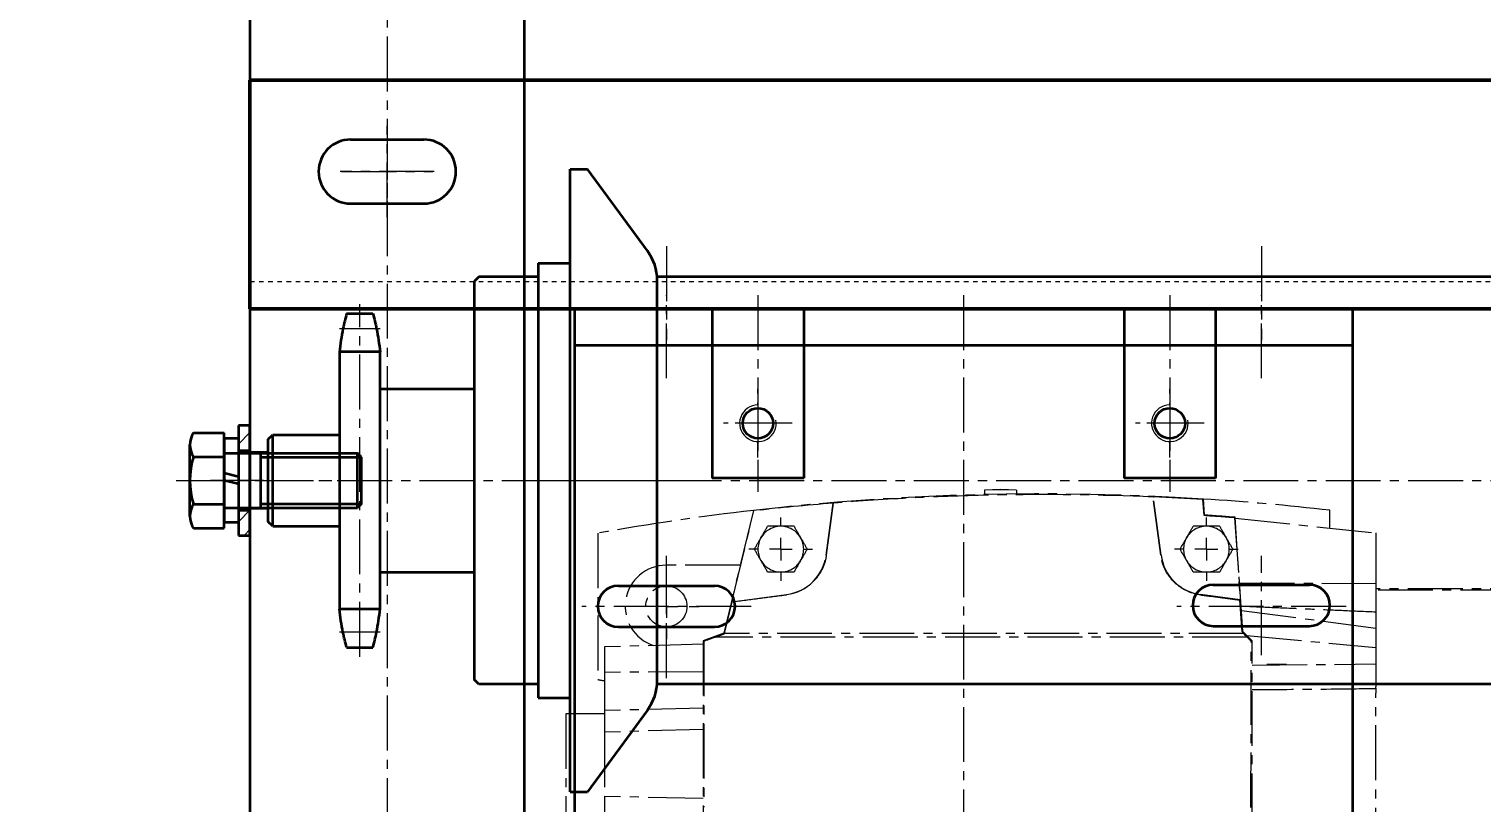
# Model space of a CAD drawing. Header units: millimetres. Extents: x -67280 to 67280, y -47520 to 47520.
# Drawn here: x -47870.2 to -47552.8, y -14515.3 to -14346.2 of the extents above; entities that cross this region are included whole.
import ezdxf

# ---------------------------------------------------------------- set-up
doc = ezdxf.new("R2010")
doc.units = ezdxf.units.MM
doc.linetypes.add('点画线', pattern=[18, 12, -2, 2, -2])
doc.linetypes.add('虚线', pattern=[2, 1, -1])
doc.layers.get('0').update_dxf_attribs({"lineweight": 35})
for name, color, linetype, lineweight in [('CDRAFT0', 7, 'Continuous', 35), ('EB0', 7, 'Continuous', 35), ('EB0_1', 7, 'Continuous', 35), ('中心线层', 1, '点画线', 18), ('尺寸线层', 4, 'Continuous', 18), ('粗实线层', 7, 'Continuous', 35), ('细实线层', 3, 'Continuous', 18), ('虚线层', 100, '虚线', 18)]:
    doc.layers.add(name, color=color, linetype=linetype, lineweight=lineweight)
doc.styles.add('标准', font='', dxfattribs={"width": 0.667})
doc.styles.get('标准').set_extended_font_data('宋体')
doc.dimstyles.new('标准', dxfattribs={"dimscale": 160, "dimtxt": 2, "dimasz": 1, "dimexe": 1, "dimexo": 0, "dimgap": 1, "dimtad": 1, "dimdec": 1, "dimdsep": 46, "dimtxsty": '标准', "dimblk": '_CAXARROW', "dimcen": 0, "dimdle": 2, "dimaunit": 1, "dimadec": 0, "dimazin": 2, "dimtfac": 0.707107, "dimtdec": 3, "dimtmove": 0, "dimatfit": 3, "dimfxl": 0, "dimfrac": 2, "dimtolj": 1, "dimarcsym": 0})

# ---------------------------------------------------------------- blocks, each defined once
blk = doc.blocks.new('*X502')
at = {"layer": '尺寸线层', "linetype": 'Continuous', "lineweight": 18}
for points in [[(-51183.27, -14032.31), (-51163.27, -14192.31), (-51203.27, -14192.31)], [(-51183.27, -18397.31), (-51163.27, -18237.31), (-51203.27, -18237.31)]]:
    blk.add_hatch(color=0, dxfattribs=at).paths.add_polyline_path(points, flags=0)
at = {"layer": '尺寸线层', "color": 0}
for p, q in [((-46007.99, -14032.31), (-51343.27, -14032.31)), ((-46007.99, -18397.31), (-51343.27, -18397.31))]:
    blk.add_line(p, q, dxfattribs=at)
at = {"layer": '尺寸线层', "color": 0, "linetype": 'Continuous', "lineweight": 18}
blk.add_line((-51183.27, -14032.31), (-51183.27, -18397.31), dxfattribs=at)
at = {"layer": '尺寸线层', "color": 0, "insert": (-51503.27, -16214.81), "char_height": 320, "width": 1246.0153, "attachment_point": 5, "rotation": 90, "line_spacing_factor": 1.15057, "style": '标准'}
blk.add_mtext('\\T1.1;4365', dxfattribs=at)
blk = doc.blocks.new('_CAXARROW')
blk.add_hatch(color=0).paths.add_polyline_path([(0, 0), (-1, 0.125), (-1, -0.125)], flags=0)
blk = doc.blocks.new('*X1349')
at = {"layer": 'EB0_1'}
for p, q in [((85, 120), (-85, 120)), ((-85, -120), (-85, 120)), ((85, -120), (85, 120)), ((85, 112), (-85, 112)), ((-75.5, 59.51), (-54.5, 59.51)), ((54.5, 59.71), (75.5, 59.71)), ((-75.5, 50.51), (-54.5, 50.51)), ((54.5, 50.71), (75.5, 50.71)), ((-75.5, -50.55), (-54.55, -50.55)), ((54.5, -50.55), (75.5, -50.55)), ((-75.5, -59.55), (-54.55, -59.55)), ((54.5, -59.55), (75.5, -59.55)), ((85, -112), (-85, -112)), ((85, -120), (-85, -120))]:
    blk.add_line(p, q, dxfattribs=at)
for centre, start, end in [((-75.5, 55.01), 90, 270), ((-54.5, 55.01), 270, 90), ((54.5, 55.21), 90, 270), ((75.5, 55.21), 270, 90), ((-75.5, -55.05), 90, 270), ((-54.55, -55.05), 270, 90), ((54.5, -55.05), 90, 270), ((75.5, -55.05), 270, 90)]:
    blk.add_arc(centre, 4.5, start, end, dxfattribs=at)
at = {"layer": '中心线层', "linetype": '点画线', "lineweight": 18}
for p, q in [((-65, 104.84), (-65, 123)), ((0, -123), (0, 123)), ((65, 104.84), (65, 123)), ((-65, 39.33), (-65, 66.06)), ((65, 44.33), (65, 66.06)), ((-46.5, 55), (-83.5, 55)), ((83.5, 55), (46.5, 55)), ((88, 0), (-88, 0)), ((65, -65.67), (65, -43.94)), ((-65.05, -61.72), (-65.05, -48.41)), ((-81.84, -55.05), (-46.83, -55.05)), ((46.5, -55), (83.5, -55)), ((-65, -123), (-65, -105.31)), ((65, -123), (65, -105.31))]:
    blk.add_line(p, q, dxfattribs=at)
blk = doc.blocks.new('*X1351')
at = {"layer": 'CDRAFT0', "color": 0, "linetype": 'Continuous', "lineweight": 18}
for p, q in [((0, 5), (0, 7.15)), ((-5, 0), (-7.15, 0)), ((0, 0), (-2.5, 0)), ((0, 0), (0, 2.5)), ((0, 0), (2.5, 0)), ((0, 0), (0, -2.5)), ((5, 0), (7.15, 0)), ((0, -5), (0, -7.15))]:
    blk.add_line(p, q, dxfattribs=at)
blk = doc.blocks.new('*X1354')
at = {"layer": 'CDRAFT0', "color": 0, "linetype": 'Continuous', "lineweight": 18}
for p, q in [((0, 5), (0, 6.95)), ((-5, 0), (-6.95, 0)), ((0, 0), (-2.5, 0)), ((0, 0), (0, 2.5)), ((0, 0), (2.5, 0)), ((0, 0), (0, -2.5)), ((5, 0), (6.95, 0)), ((0, -5), (0, -6.95))]:
    blk.add_line(p, q, dxfattribs=at)
blk = doc.blocks.new('*X1356')
at = {"layer": 'CDRAFT0', "color": 0, "linetype": 'Continuous', "lineweight": 18}
for p, q in [((0, 5), (0, 6.95)), ((-5, 0), (-6.95, 0)), ((0, 0), (-2.5, 0)), ((0, 0), (0, 2.5)), ((0, 0), (2.5, 0)), ((0, 0), (0, -2.5)), ((5, 0), (6.95, 0)), ((0, -5), (0, -6.95))]:
    blk.add_line(p, q, dxfattribs=at)
blk = doc.blocks.new('*X1350')
at = {"layer": '中心线层'}
for p, q in [((57.5, 80.5), (54, 80.41)), ((54, 80.41), (54.05, 80.36)), ((54, 80.41), (54, 79.43)), ((57.5, 80.45), (54.05, 80.36)), ((54.05, 79.43), (54.05, 80.36)), ((57.5, 80.45), (57.5, 80.5)), ((61, 80.41), (57.5, 80.5)), ((61, 80.36), (57.5, 80.45)), ((61, 80.36), (61, 80.41)), ((61, 80.36), (61, 79.55)), ((19.41, 66.19), (20.91, 77.57)), ((20.93, 77.55), (19.44, 66.19)), ((20.91, 77.57), (20.93, 77.55)), ((90.87, 78.88), (90.91, 78.93)), ((92.52, 66.19), (90.87, 78.88)), ((92.59, 66.19), (90.91, 78.93)), ((101.74, 78.34), (101.85, 78.46)), ((101.99, 74.82), (101.74, 78.34)), ((102.1, 74.93), (101.85, 78.46)), ((3.5, 75.97), (-2.94, 49.16)), ((-1.17, 56.01), (3.6, 75.86)), ((3.6, 75.86), (3.5, 75.97)), ((101.99, 74.82), (102.1, 74.93)), ((103.39, 74.85), (102.09, 74.98)), ((108.75, 74.46), (108.64, 74.35)), ((108.64, 74.35), (109.89, 56.44)), ((110.49, 49.51), (108.75, 74.46)), ((108.76, 74.28), (139.5, 71.05)), ((129.5, 72.1), (129.5, 76)), ((-30.5, 71), (-30.5, 39)), ((9.5, 72.5), (6.61, 72.5)), ((12.39, 72.5), (9.5, 72.5)), ((102.5, 72.5), (99.61, 72.5)), ((105.39, 72.5), (102.5, 72.5)), ((139.5, 71.05), (139.5, 60)), ((0.63, 64), (-15.5, 64)), ((19.41, 66.19), (19.44, 66.19)), ((92.52, 66.19), (92.59, 66.19)), ((9.5, 62.5), (6.61, 62.5)), ((12.39, 62.5), (9.5, 62.5)), ((102.5, 62.5), (99.61, 62.5)), ((105.39, 62.5), (102.5, 62.5)), ((-1.17, 56.01), (10.81, 57.59)), ((10.81, 57.55), (10.81, 57.59)), ((101.19, 57.59), (101.19, 57.51)), ((109.89, 56.44), (101.19, 57.59)), ((109.75, 60.14), (139.5, 60)), ((139.5, 60), (139.5, 53.94)), ((176.5, 58.86), (139.5, 58.86)), ((260, 58.53), (139.5, 58.53)), ((-2.81, 49.05), (-1.15, 55.99)), ((-1.17, 56.01), (-1.15, 55.99)), ((109.82, 56.38), (109.89, 56.44)), ((110.3, 49.42), (109.82, 56.38)), ((110.17, 54.1), (139.5, 50.27)), ((139.5, 53.94), (139.5, 50.27)), ((-2.94, 49.16), (-7.5, 47.5)), ((111.41, 48.25), (-4.89, 48.25)), ((-2.81, 49.05), (-2.94, 49.16)), ((110.67, 49.05), (-2.81, 49.05)), ((-2.81, 49.05), (-2.81, 49.05)), ((110.49, 49.51), (110.3, 49.42)), ((110.67, 49.05), (110.3, 49.42)), ((112.5, 47.5), (110.49, 49.51)), ((111.36, 48.64), (139.5, 46.01)), ((139.5, 50.27), (139.5, 46.01)), ((-7.5, 46.73), (-29, 46.16)), ((-29, 46.16), (-29, 40.58)), ((-7.5, 47.5), (-7.5, -47.5)), ((-7.31, 47.37), (-7.5, 47.5)), ((112.5, 47.5), (112.26, 47.4)), ((112.5, -47.5), (112.5, 47.5)), ((139.5, 46.01), (139.5, 42.42)), ((112.5, 42.16), (139.5, 42.42)), ((115.68, 42.4), (120.03, 42.4)), ((139.5, 42.42), (139.5, 37.4)), ((-7.5, 40.73), (-29, 40.58)), ((-29, 40.58), (-29, 32.22)), ((139.5, 37.1), (139.5, 37.4)), ((139.5, 37.1), (139.5, 36.05)), ((139.5, 37.1), (139.5, 36.99)), ((139.5, 36.99), (139.5, 36.05)), ((139.5, -36.99), (139.5, 36.05)), ((-7.5, 32.79), (-29, 32.22)), ((-29, 32.22), (-29, 27.53)), ((-29, 31.5), (-37.5, 31.5)), ((-37.5, 31.5), (-37.5, -31.5)), ((-7.5, 28.09), (-29, 27.53)), ((-29, 27.53), (-29, 13.48)), ((-29, 13.48), (-29, 9.15)), ((-7.5, 12.99), (-29, 13.48))]:
    blk.add_line(p, q, dxfattribs=at)
blk.add_lwpolyline([(111.41, 48.25), (111.04, 48.65), (110.67, 49.05)], dxfattribs=at)
blk.add_circle((-15.5, 55), 4.49, dxfattribs=at)
for centre, radius, start, end in [((66.64, -474.87), 554.44, 86.3585, 96.5387), ((66.64, -474.87), 554.33, 94.7315, 96.5301), ((66.64, -474.87), 554.33, 86.3691, 87.4903), ((66.64, -474.87), 554.44, 83.4898, 86.3604), ((66.64, -474.87), 554.44, 96.5387, 100.0901), ((66.64, -474.87), 550.83, 85.627, 86.3203), ((66.64, -474.87), 550.94, 85.6165, 86.3096), ((9.5, 67.5), 5, 150, 210), ((9.5, 67.5), 5, 90, 150), ((9.5, 67.5), 5, 30, 90), ((9.5, 67.5), 5, 330, 30), ((102.5, 67.5), 5, 150, 210), ((102.5, 67.5), 5, 90, 150), ((102.5, 67.5), 5, 30, 90), ((102.5, 67.5), 5, 330, 30), ((-15.5, 55), 9, 90, 251.9351), ((9.5, 67.5), 5, 210, 270), ((9.5, 67.5), 5, 270, 330), ((9.5, 67.5), 10, 277.5, 352.5), ((102.5, 67.5), 10, 187.5, 262.5), ((102.5, 67.5), 5, 210, 270), ((102.5, 67.5), 5, 270, 330), ((66.64, 584.87), 554.44, 259.9099, 260.0673)]:
    blk.add_arc(centre, radius, start, end, dxfattribs=at)
for points, knots in [([(90.87, 78.88), (79.21, 79.39), (67.54, 79.54), (50.04, 79.2), (44.21, 79), (32.56, 78.41), (26.74, 78.03), (20.93, 77.55)], [0, 0, 0, 0, 306.377256, 306.377256, 459.565884, 459.565884, 612.754512, 612.754512, 612.754512, 612.754512]), ([(19.44, 66.19), (19.3, 65.1), (18.99, 64.05), (18.25, 62.57), (17.97, 62.1), (17.34, 61.21), (16.98, 60.8), (15.81, 59.62), (14.93, 58.99), (13.45, 58.26), (12.93, 58.06), (11.89, 57.74), (11.36, 57.63), (10.81, 57.55)], [0, 0, 0, 0, 215.952078, 215.952078, 323.928117, 323.928117, 431.904156, 431.904156, 647.856234, 647.856234, 755.832273, 755.832273, 863.808312, 863.808312, 863.808312, 863.808312]), ([(101.19, 57.51), (100.09, 57.66), (99.04, 57.98), (97.55, 58.71), (97.08, 59), (96.19, 59.63), (95.77, 59.99), (94.6, 61.16), (93.96, 62.05), (93.23, 63.54), (93.03, 64.05), (92.71, 65.1), (92.6, 65.64), (92.52, 66.19)], [0, 0, 0, 0, 324.069924, 324.069924, 486.104886, 486.104886, 648.139848, 648.139848, 972.209772, 972.209772, 1134.244734, 1134.244734, 1296.279696, 1296.279696, 1296.279696, 1296.279696]), ([(-1.15, 55.99), (0.84, 56.25), (4.83, 56.77), (8.82, 57.29), (10.81, 57.55)], [0, 0, 0, 0, 168.009391, 336.019747, 336.019747, 336.019747, 336.019747]), ([(101.19, 57.51), (102.62, 57.32), (105.5, 56.95), (108.38, 56.57), (109.82, 56.38)], [0, 0, 0, 0, 278.358242, 556.7155, 556.7155, 556.7155, 556.7155]), ([(110.1, 55.07), (112.66, 54.96), (117.69, 54.75), (125.15, 54.44), (132.39, 54.12), (137.15, 53.91), (139.5, 53.81)], [0, 0, 0, 0, 290.693889, 573.555888, 848.586584, 1115.78662, 1115.78662, 1115.78662, 1115.78662]), ([(-4.89, 48.25), (-4.63, 48.35), (-4.37, 48.45), (-4.11, 48.55), (-3.89, 48.63), (-3.67, 48.72), (-3.46, 48.8), (-3.24, 48.88), (-3.03, 48.97), (-2.81, 49.05)], [0, 0, 0, 0, 157.227051, 157.227051, 157.227051, 287.489225, 287.489225, 287.489225, 417.751401, 417.751401, 417.751401, 417.751401]), ([(139.5, 36.99), (136.25, 36.95), (127.24, 36.85), (118.24, 36.78), (112.48, 36.73)], [0, 0, 0, 0, 247.331389, 684.56505, 684.56505, 684.56505, 684.56505])]:
    blk.add_open_spline(points, degree=3, knots=knots, dxfattribs=at)
for points in [[(3.73, 67.5), (4.2, 68.32), (4.68, 69.15), (5.17, 70)], [(5.17, 70), (5.66, 70.85), (6.14, 71.68), (6.61, 72.5)], [(12.39, 72.5), (12.86, 71.68), (13.34, 70.85), (13.83, 70)], [(13.83, 70), (14.32, 69.15), (14.8, 68.32), (15.27, 67.5)], [(96.73, 67.5), (97.2, 68.32), (97.68, 69.15), (98.17, 70)], [(98.17, 70), (98.66, 70.85), (99.14, 71.68), (99.61, 72.5)], [(105.39, 72.5), (105.86, 71.68), (106.34, 70.85), (106.83, 70)], [(106.83, 70), (107.32, 69.15), (107.8, 68.32), (108.27, 67.5)], [(5.17, 65), (4.68, 65.85), (4.2, 66.68), (3.73, 67.5)], [(15.27, 67.5), (14.8, 66.68), (14.32, 65.85), (13.83, 65)], [(98.17, 65), (97.68, 65.85), (97.2, 66.68), (96.73, 67.5)], [(108.27, 67.5), (107.8, 66.68), (107.32, 65.85), (106.83, 65)], [(6.61, 62.5), (6.14, 63.32), (5.66, 64.15), (5.17, 65)], [(13.83, 65), (13.34, 64.15), (12.86, 63.32), (12.39, 62.5)], [(99.61, 62.5), (99.14, 63.32), (98.66, 64.15), (98.17, 65)], [(106.83, 65), (106.34, 64.15), (105.86, 63.32), (105.39, 62.5)], [(-4.89, 48.25), (-5.7, 47.96), (-6.5, 47.66), (-7.31, 47.37)], [(111.41, 48.25), (111.69, 47.97), (111.97, 47.68), (112.26, 47.4)], [(-7.31, 47.37), (-7.3, 35.28), (-7.3, 23.2), (-7.3, 11.11)], [(112.24, 11.09), (112.24, 23.2), (112.25, 35.3), (112.26, 47.4)]]:
    blk.add_open_spline(points, degree=3, dxfattribs=at)
for name, p in [('*X1356', (9.5, 67.5)), ('*X1354', (102.5, 67.5)), ('*X1351', (-15.5, 55))]:
    blk.add_blockref(name, p, dxfattribs=at)
blk = doc.blocks.new('*X1359')
at = {"layer": 'EB0_1'}
blk.add_circle((0, 0), 3.32, dxfattribs=at)
at = {"layer": '中心线层', "linetype": '点画线', "lineweight": 18}
for p, q in [((0, 7), (0, -7)), ((7, 0), (-7, 0))]:
    blk.add_line(p, q, dxfattribs=at)
at = {"layer": '细实线层'}
blk.add_arc((0, 0), 4, 90, 10, dxfattribs=at)
blk = doc.blocks.new('*X1360')
at = {"layer": 'EB0_1'}
blk.add_circle((0, 0), 3.32, dxfattribs=at)
at = {"layer": '中心线层', "linetype": '点画线', "lineweight": 18}
for p, q in [((0, 7), (0, -7)), ((7, 0), (-7, 0))]:
    blk.add_line(p, q, dxfattribs=at)
at = {"layer": '细实线层'}
blk.add_arc((0, 0), 4, 90, 10, dxfattribs=at)
blk = doc.blocks.new('*X1348')
at = {"layer": 'EB0', "linetype": 'Continuous', "lineweight": 50}
for p, q in [((-574, 252.49), (-574, 202.5)), ((574, 252.49), (-574, 252.49)), ((-574, 202.5), (574, 202.49))]:
    blk.add_line(p, q, dxfattribs=at)
at = {"layer": 'EB0', "linetype": '点画线', "lineweight": 18}
for p, q in [((-550, 126.5), (-550, 203.5)), ((-545.55, 198.16), (-554.45, 198.16)), ((-590.1, 165), (-546.6, 165)), ((-573.5, 165), (-582.6, 165)), ((-572.93, 165), (592.1, 165)), ((-507, 165), (-482.02, 165)), ((-545.55, 131.83), (-554.45, 131.83))]:
    blk.add_line(p, q, dxfattribs=at)
at = {"layer": 'EB0'}
for p, q in [((-586.33, 175.39), (-579.6, 175.39)), ((-579.6, 154.61), (-579.6, 175.39)), ((-576.5, 177), (-576.5, 153)), ((-574, 177), (-576.5, 177)), ((-574, 153), (-574, 177)), ((-587.1, 157.21), (-587.1, 172.79)), ((-579.6, 174.2), (-579.6, 155.8)), ((-576.5, 174.2), (-579.6, 174.2)), ((-576.5, 174.2), (-576.5, 155.8)), ((-574, 171.5), (-576.5, 171.5)), ((-586.33, 170.2), (-579.6, 170.2)), ((-579.6, 159), (-579.6, 171)), ((-579.6, 171), (-550.5, 171)), ((-570, 171.1), (-574, 171.1)), ((-571.6, 159), (-571.6, 171)), ((-571.6, 170.1), (-549.6, 170.1)), ((-549.6, 170.1), (-550.5, 171)), ((-550.5, 159), (-550.5, 171)), ((-549.6, 159.9), (-549.6, 170.1)), ((-576.5, 165.8), (-579.6, 166.63)), ((-576.9, 164.31), (-579.6, 165.03)), ((-576.5, 164.2), (-576.9, 164.31)), ((-586.33, 159.8), (-579.6, 159.8)), ((-579.6, 159), (-550.5, 159)), ((-570, 158.9), (-574, 158.9)), ((-571.6, 159.9), (-549.6, 159.9)), ((-549.6, 159.9), (-550.5, 159)), ((-576.5, 155.8), (-579.6, 155.8)), ((-576.5, 158.5), (-574, 158.5)), ((-586.33, 154.61), (-579.6, 154.61)), ((-576.5, 153), (-574, 153))]:
    blk.add_line(p, q, dxfattribs=at)
at = {"layer": 'EB0', "linetype": 'Continuous', "lineweight": 18}
for p, q in [((-576.5, 172.97), (-574, 175.47)), ((-576.5, 156), (-574, 158.5)), ((-575.26, 153), (-574, 154.26))]:
    blk.add_line(p, q, dxfattribs=at)
at = {"layer": 'EB0', "color": 1, "linetype": '点画线', "lineweight": 18}
blk.add_line((-571, 165), (-579.5, 165), dxfattribs=at)
at = {"layer": 'EB0'}
for centre, radius, start, end in [((-582.31, 172.79), 4.79, 147.1328, 212.8672), ((-569.1, 165), 18, 163.2213, 196.7787), ((-582.31, 157.21), 4.79, 147.1328, 212.8672)]:
    blk.add_arc(centre, radius, start, end, dxfattribs=at)
at = {"layer": 'EB0_1'}
for p, q in [((-574, 1180), (-574, -1470)), ((-514, -1470), (-514, 1180)), ((-473, 202.5), (-473, 165.5)), ((-453, 202.5), (-453, 165.5)), ((-383, 202.5), (-383, 165.5)), ((-363, 202.5), (-363, 165.5)), ((-453, 165.5), (-473, 165.5)), ((-363, 165.5), (-383, 165.5))]:
    blk.add_line(p, q, dxfattribs=at)
at = {"layer": '中心线层', "linetype": '点画线', "lineweight": 18}
for p, q in [((-544, 1180), (-544, -1470)), ((-544, 242.75), (-544, 222.25)), ((-533.75, 232.5), (-554.25, 232.5)), ((-483, 216.17), (-483, 195.67)), ((-353, 216.17), (-353, 195.67)), ((-463, 205.5), (-463, 162.5)), ((-373, 205.5), (-373, 162.5)), ((-463, 170), (-463, 185)), ((-373, 170), (-373, 185)), ((-455.5, 177.5), (-470.5, 177.5)), ((-365.5, 177.5), (-380.5, 177.5))]:
    blk.add_line(p, q, dxfattribs=at)
at = {"layer": '中心线层'}
for p, q in [((-544, 222.5), (-544, 242.5)), ((-554, 232.5), (-534, 232.5))]:
    blk.add_line(p, q, dxfattribs=at)
at = {"layer": '粗实线层'}
for p, q in [((-552, 239.5), (-536, 239.5)), ((-552, 225.5), (-536, 225.5))]:
    blk.add_line(p, q, dxfattribs=at)
at = {"layer": '粗实线层', "linetype": 'Continuous', "lineweight": 35}
for p, q in [((-504, 233), (-500.27, 233)), ((-504, 97), (-504, 233)), ((-487.15, 215.21), (-500.27, 233)), ((-511, 212.5), (-504, 212.5)), ((-511, 212.5), (-511, 117.5)), ((-524, 209.5), (-525, 208.5)), ((-525, 208.5), (-525, 121.5)), ((-511, 209.5), (-524, 209.5)), ((485, 209.5), (-485, 209.5)), ((-485, 121.32), (-485, 208.68)), ((-552.87, 201.5), (-547.13, 201.5)), ((-545.55, 193.08), (-554.45, 193.08)), ((-554.45, 193.08), (-554.45, 136.91)), ((-545.55, 136.91), (-545.55, 193.08)), ((-545.55, 185), (-525, 185)), ((-570, 174), (-569, 175)), ((-569, 155), (-569, 175)), ((-569, 175), (-554.45, 175)), ((-570, 156), (-570, 174)), ((-569, 155), (-570, 156)), ((-569, 155), (-554.45, 155)), ((-545.55, 145), (-525, 145)), ((-545.55, 136.91), (-554.45, 136.91)), ((-552.87, 128.5), (-547.13, 128.5)), ((-524, 120.5), (-525, 121.5)), ((-511, 120.5), (-524, 120.5)), ((-511, 117.5), (-504, 117.5)), ((485, 120.5), (-485, 120.5)), ((-487.15, 114.79), (-500.27, 97)), ((-504, 97), (-500.27, 97))]:
    blk.add_line(p, q, dxfattribs=at)
at = {"layer": '粗实线层'}
for centre, start, end in [((-552, 232.5), 90, 270), ((-536, 232.5), 270, 90)]:
    blk.add_arc(centre, 7, start, end, dxfattribs=at)
at = {"layer": '粗实线层', "linetype": 'Continuous', "lineweight": 35}
for centre, start, end in [((-496, 208.68), 0, 36.4128), ((-496, 121.32), 323.5872, 0)]:
    blk.add_arc(centre, 11, start, end, dxfattribs=at)
for points, knots in [([(-552.87, 201.5), (-553.15, 200.39), (-553.86, 197.62), (-554.23, 194.79), (-554.45, 193.08)], [0, 0, 0, 0, 1687.345045, 4216.981644, 4216.981644, 4216.981644, 4216.981644]), ([(-547.13, 201.5), (-546.85, 200.39), (-546.14, 197.62), (-545.77, 194.79), (-545.55, 193.08)], [0, 0, 0, 0, 1669.363152, 4172.041627, 4172.041627, 4172.041627, 4172.041627]), ([(-552.87, 128.5), (-553.15, 129.61), (-553.86, 132.38), (-554.23, 135.21), (-554.45, 136.91)], [0, 0, 0, 0, 1575.655667, 3937.849608, 3937.849608, 3937.849608, 3937.849608]), ([(-547.13, 128.5), (-546.85, 129.61), (-546.14, 132.38), (-545.77, 135.21), (-545.55, 136.91)], [0, 0, 0, 0, 1557.413487, 3892.259087, 3892.259087, 3892.259087, 3892.259087])]:
    blk.add_open_spline(points, degree=3, knots=knots, dxfattribs=at)
at = {"layer": '虚线层'}
blk.add_line((-574, 208.49), (574, 208.49), dxfattribs=at)
at = {"layer": 'EB0_1'}
blk.add_blockref('*X1349', (-418, 82.5), dxfattribs=at)
at = {"layer": '中心线层'}
blk.add_blockref('*X1350', (-467.5, 82.5), dxfattribs=at)
for points in [[(-459.68, 177.5), (-459.68, 177.53), (-459.68, 177.57), (-459.68, 177.6), (-459.68, 177.63), (-459.68, 177.66), (-459.68, 177.7), (-459.68, 177.73), (-459.69, 177.76), (-459.69, 177.8), (-459.69, 177.83), (-459.7, 177.86), (-459.7, 177.89), (-459.7, 177.93), (-459.71, 177.96), (-459.71, 177.99), (-459.72, 178.02), (-459.72, 178.06), (-459.73, 178.09), (-459.74, 178.12), (-459.74, 178.15), (-459.75, 178.18), (-459.76, 178.22), (-459.76, 178.25), (-459.77, 178.28), (-459.78, 178.31), (-459.79, 178.34), (-459.79, 178.38), (-459.8, 178.41), (-459.81, 178.44), (-459.82, 178.47), (-459.82, 178.47), (-459.87, 178.6), (-459.92, 178.74), (-459.97, 178.87), (-460.03, 178.99), (-460.1, 179.12), (-460.17, 179.24), (-460.25, 179.36), (-460.33, 179.47), (-460.41, 179.59), (-460.5, 179.69), (-460.6, 179.8), (-460.7, 179.9), (-460.8, 179.99), (-460.91, 180.08), (-461.02, 180.17), (-461.14, 180.25), (-461.26, 180.33), (-461.38, 180.4), (-461.5, 180.47), (-461.63, 180.53), (-461.76, 180.58), (-461.89, 180.63), (-462.03, 180.68), (-462.16, 180.72), (-462.3, 180.75), (-462.44, 180.78), (-462.58, 180.8), (-462.72, 180.81), (-462.86, 180.82), (-463, 180.82), (-463, 180.82), (-463, 181.5), (-463, 181.5), (-463.18, 181.5), (-463.35, 181.48), (-463.53, 181.47), (-463.7, 181.44), (-463.88, 181.4), (-464.05, 181.36), (-464.22, 181.31), (-464.39, 181.25), (-464.55, 181.19), (-464.71, 181.12), (-464.87, 181.04), (-465.02, 180.95), (-465.17, 180.86), (-465.32, 180.76), (-465.46, 180.65), (-465.6, 180.54), (-465.73, 180.42), (-465.86, 180.3), (-465.98, 180.17), (-466.09, 180.04), (-466.2, 179.9), (-466.31, 179.75), (-466.4, 179.61), (-466.49, 179.45), (-466.57, 179.3), (-466.65, 179.14), (-466.72, 178.97), (-466.78, 178.81), (-466.83, 178.64), (-466.88, 178.47), (-466.88, 178.47), (-466.89, 178.44), (-466.9, 178.41), (-466.9, 178.37), (-466.91, 178.34), (-466.92, 178.31), (-466.92, 178.28), (-466.93, 178.25), (-466.94, 178.21), (-466.94, 178.18), (-466.95, 178.15), (-466.95, 178.12), (-466.96, 178.09), (-466.96, 178.05), (-466.97, 178.02), (-466.97, 177.99), (-466.97, 177.96), (-466.98, 177.92), (-466.98, 177.89), (-466.98, 177.86), (-466.99, 177.83), (-466.99, 177.79), (-466.99, 177.76), (-466.99, 177.73), (-467, 177.7), (-467, 177.66), (-467, 177.63), (-467, 177.6), (-467, 177.57), (-467, 177.53), (-467, 177.5), (-467, 177.5), (-466.99, 177.29), (-466.98, 177.08), (-466.95, 176.87), (-466.91, 176.67), (-466.86, 176.46), (-466.8, 176.26), (-466.73, 176.07), (-466.65, 175.87), (-466.56, 175.68), (-466.46, 175.5), (-466.36, 175.32), (-466.24, 175.15), (-466.11, 174.98), (-465.97, 174.82), (-465.83, 174.67), (-465.68, 174.53), (-465.52, 174.39), (-465.35, 174.26), (-465.18, 174.15), (-465, 174.04), (-464.82, 173.94), (-464.63, 173.85), (-464.43, 173.77), (-464.24, 173.7), (-464.04, 173.64), (-463.83, 173.59), (-463.63, 173.55), (-463.42, 173.52), (-463.21, 173.51), (-463, 173.5), (-463, 173.5), (-462.79, 173.51), (-462.58, 173.52), (-462.37, 173.55), (-462.17, 173.59), (-461.97, 173.64), (-461.76, 173.7), (-461.57, 173.77), (-461.37, 173.85), (-461.18, 173.94), (-461, 174.04), (-460.82, 174.15), (-460.65, 174.26), (-460.48, 174.39), (-460.32, 174.53), (-460.17, 174.67), (-460.03, 174.82), (-459.89, 174.98), (-459.76, 175.15), (-459.65, 175.32), (-459.54, 175.5), (-459.44, 175.68), (-459.35, 175.87), (-459.27, 176.07), (-459.2, 176.26), (-459.14, 176.46), (-459.09, 176.67), (-459.05, 176.87), (-459.02, 177.08), (-459.01, 177.29), (-459, 177.5), (-459, 177.5)], [(-369.68, 177.5), (-369.68, 177.53), (-369.68, 177.56), (-369.68, 177.6), (-369.68, 177.63), (-369.68, 177.66), (-369.68, 177.7), (-369.68, 177.73), (-369.69, 177.76), (-369.69, 177.79), (-369.69, 177.83), (-369.7, 177.86), (-369.7, 177.89), (-369.7, 177.92), (-369.71, 177.96), (-369.71, 177.99), (-369.72, 178.02), (-369.72, 178.05), (-369.73, 178.09), (-369.74, 178.12), (-369.74, 178.15), (-369.75, 178.18), (-369.76, 178.22), (-369.76, 178.25), (-369.77, 178.28), (-369.78, 178.31), (-369.79, 178.34), (-369.79, 178.37), (-369.8, 178.41), (-369.81, 178.44), (-369.82, 178.47), (-369.82, 178.47), (-369.87, 178.6), (-369.92, 178.74), (-369.97, 178.87), (-370.03, 178.99), (-370.1, 179.12), (-370.17, 179.24), (-370.25, 179.36), (-370.33, 179.47), (-370.41, 179.59), (-370.5, 179.69), (-370.6, 179.8), (-370.7, 179.9), (-370.8, 179.99), (-370.91, 180.08), (-371.02, 180.17), (-371.14, 180.25), (-371.26, 180.33), (-371.38, 180.4), (-371.5, 180.47), (-371.63, 180.53), (-371.76, 180.58), (-371.89, 180.63), (-372.03, 180.68), (-372.16, 180.72), (-372.3, 180.75), (-372.44, 180.77), (-372.58, 180.8), (-372.72, 180.81), (-372.86, 180.82), (-373, 180.82), (-373, 180.82), (-373, 181.5), (-373, 181.5), (-373.18, 181.5), (-373.35, 181.48), (-373.53, 181.46), (-373.7, 181.44), (-373.88, 181.4), (-374.05, 181.36), (-374.22, 181.31), (-374.39, 181.25), (-374.55, 181.19), (-374.71, 181.11), (-374.87, 181.04), (-375.02, 180.95), (-375.17, 180.86), (-375.32, 180.76), (-375.46, 180.65), (-375.6, 180.54), (-375.73, 180.42), (-375.86, 180.3), (-375.98, 180.17), (-376.09, 180.04), (-376.2, 179.9), (-376.31, 179.75), (-376.4, 179.6), (-376.49, 179.45), (-376.57, 179.3), (-376.65, 179.14), (-376.72, 178.97), (-376.78, 178.81), (-376.83, 178.64), (-376.88, 178.47), (-376.88, 178.47), (-376.89, 178.44), (-376.9, 178.41), (-376.9, 178.37), (-376.91, 178.34), (-376.92, 178.31), (-376.92, 178.28), (-376.93, 178.25), (-376.94, 178.21), (-376.94, 178.18), (-376.95, 178.15), (-376.95, 178.12), (-376.96, 178.09), (-376.96, 178.05), (-376.97, 178.02), (-376.97, 177.99), (-376.97, 177.96), (-376.98, 177.92), (-376.98, 177.89), (-376.98, 177.86), (-376.99, 177.83), (-376.99, 177.79), (-376.99, 177.76), (-376.99, 177.73), (-377, 177.7), (-377, 177.66), (-377, 177.63), (-377, 177.6), (-377, 177.56), (-377, 177.53), (-377, 177.5), (-377, 177.5), (-376.99, 177.29), (-376.98, 177.08), (-376.95, 176.87), (-376.91, 176.67), (-376.86, 176.46), (-376.8, 176.26), (-376.73, 176.07), (-376.65, 175.87), (-376.56, 175.68), (-376.46, 175.5), (-376.36, 175.32), (-376.24, 175.15), (-376.11, 174.98), (-375.97, 174.82), (-375.83, 174.67), (-375.68, 174.53), (-375.52, 174.39), (-375.35, 174.26), (-375.18, 174.14), (-375, 174.04), (-374.82, 173.94), (-374.63, 173.85), (-374.43, 173.76), (-374.24, 173.7), (-374.04, 173.64), (-373.83, 173.59), (-373.63, 173.55), (-373.42, 173.52), (-373.21, 173.5), (-373, 173.5), (-373, 173.5), (-372.79, 173.5), (-372.58, 173.52), (-372.37, 173.55), (-372.17, 173.59), (-371.97, 173.64), (-371.76, 173.7), (-371.57, 173.76), (-371.37, 173.85), (-371.18, 173.94), (-371, 174.04), (-370.82, 174.14), (-370.65, 174.26), (-370.48, 174.39), (-370.32, 174.53), (-370.17, 174.67), (-370.03, 174.82), (-369.89, 174.98), (-369.76, 175.15), (-369.65, 175.32), (-369.54, 175.5), (-369.44, 175.68), (-369.35, 175.87), (-369.27, 176.07), (-369.2, 176.26), (-369.14, 176.46), (-369.09, 176.67), (-369.05, 176.87), (-369.02, 177.08), (-369.01, 177.29), (-369, 177.5), (-369, 177.5)]]:
    blk.add_wipeout(points).dxf.layer = '尺寸线层'
at = {"layer": '尺寸线层'}
for name, p in [('*X1360', (-463, 177.5)), ('*X1359', (-373, 177.5))]:
    blk.add_blockref(name, p, dxfattribs=at)
blk = doc.blocks.new('*X1828')
at = {"layer": '尺寸线层', "linetype": 'Continuous', "lineweight": 18}
for points in [[(-48562.97, -13429.8), (-48542.97, -13589.8), (-48582.97, -13589.8)], [(-48562.97, -16079.8), (-48542.97, -15919.8), (-48582.97, -15919.8)]]:
    blk.add_hatch(color=0, dxfattribs=at).paths.add_polyline_path(points, flags=0)
at = {"layer": '尺寸线层', "color": 0}
for p, q in [((-47821.97, -13429.8), (-48722.97, -13429.8)), ((-47821.97, -16079.8), (-48722.97, -16079.8))]:
    blk.add_line(p, q, dxfattribs=at)
at = {"layer": '尺寸线层', "color": 0, "linetype": 'Continuous', "lineweight": 18}
blk.add_line((-48562.97, -13429.8), (-48562.97, -16079.8), dxfattribs=at)
at = {"layer": '尺寸线层', "color": 0, "insert": (-48882.97, -14754.8), "char_height": 320, "width": 1243.6437, "attachment_point": 5, "rotation": 90, "line_spacing_factor": 1.15057, "style": '标准'}
blk.add_mtext('\\T1.1;2650', dxfattribs=at)

msp = doc.modelspace()

# ---------------------------------------------------------------- dimensions: what is measured, and where the dimension line sits
at = {"layer": '尺寸线层'}
dim = msp.add_linear_dim(base=(-51183.269, -18397.309), p1=(-46007.985, -14032.309), p2=(-46007.985, -18397.309), angle=270, dimstyle='标准', override={"dimsah": 1, "dimtfill": 1, "dimtzin": 8}, dxfattribs=at)
dim.commit()
dim.dimension.update_dxf_attribs({"geometry": '*X502', "text_midpoint": (-51183.269, -16214.809)})

# ---------------------------------------------------------------- next in the draw order: block references
at = {"layer": '中心线层'}
msp.add_blockref('*X1348', (-47247.969, -14609.804), dxfattribs=at)

# ---------------------------------------------------------------- next in the draw order: dimensions: what is measured, and where the dimension line sits
at = {"layer": '尺寸线层'}
dim = msp.add_linear_dim(base=(-48562.966, -16079.804), p1=(-47821.969, -13429.804), p2=(-47821.969, -16079.804), angle=90, dimstyle='标准', override={"dimsah": 1, "dimtfill": 1, "dimtzin": 8}, dxfattribs=at)
dim.commit()
dim.dimension.update_dxf_attribs({"geometry": '*X1828', "text_midpoint": (-48562.966, -14754.804)})

doc.saveas('drawing.dxf')
